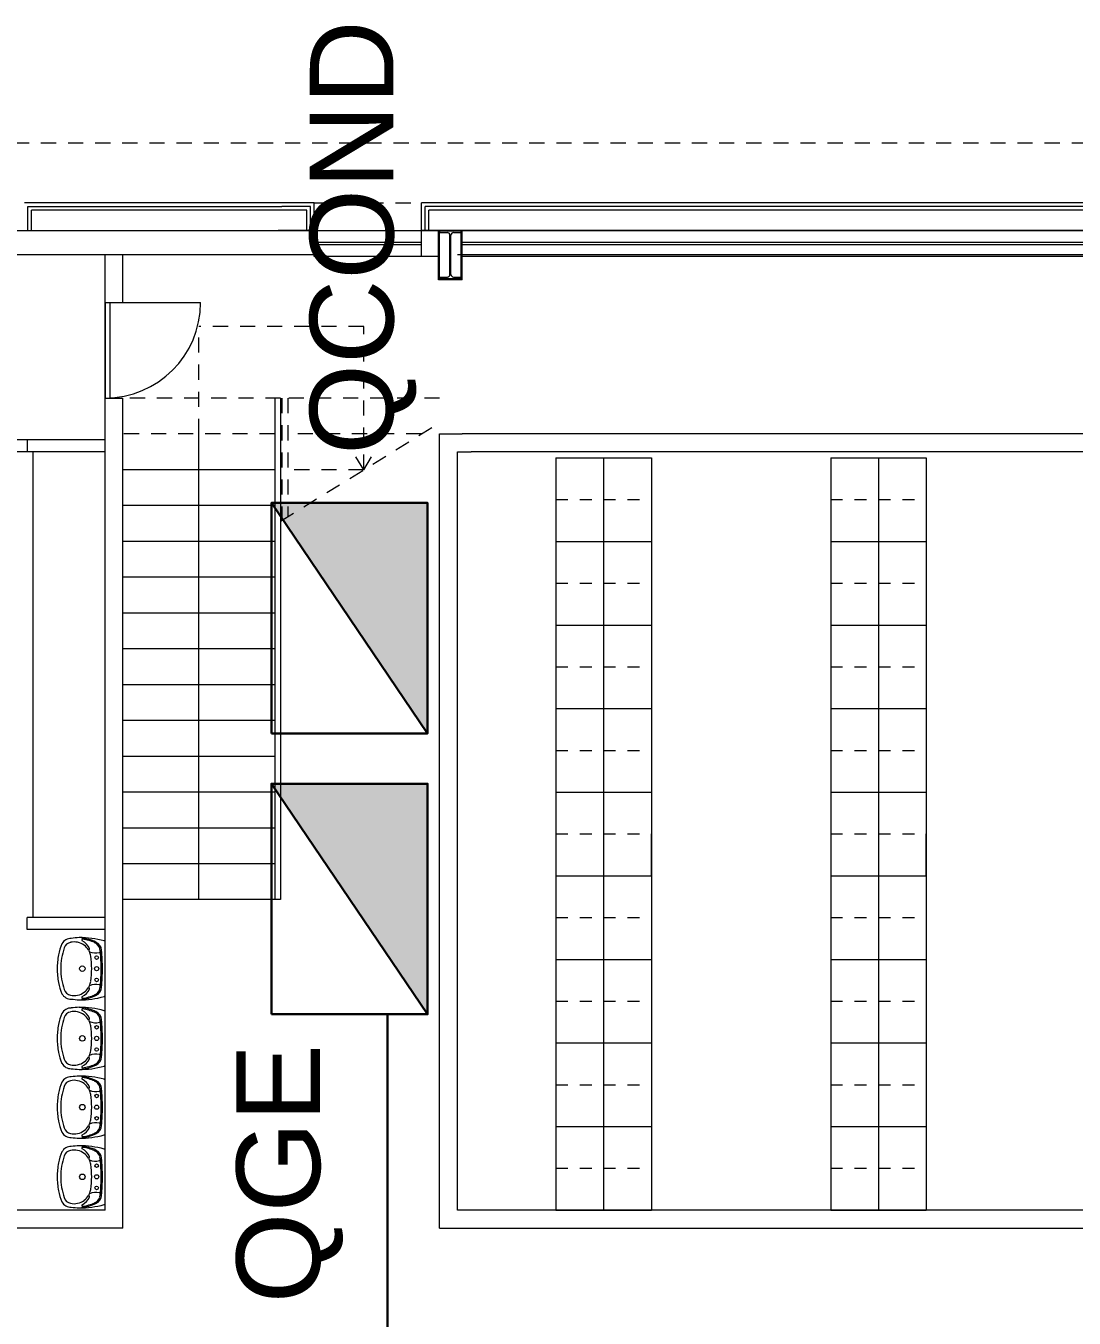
# Model space of a CAD drawing. Header units: millimetres. Extents: x -32 to 1412, y -324 to 2887.
# Drawn here: x 1014.37 to 1023.14, y 2052.3 to 2063.13 of the extents above; entities that cross this region are included whole.
import ezdxf

# ---------------------------------------------------------------- set-up
doc = ezdxf.new("R2010")
doc.units = ezdxf.units.MM
doc.header["$LTSCALE"] = 0.5
doc.linetypes.add('HIDDEN', pattern=[9.525, 6.35, -3.175])
doc.linetypes.add('HIDDEN2', pattern=[4.7625, 3.175, -1.5875])
doc.layers.add('arquitetura', color=252, linetype='CONTINUOUS', lineweight=5)
doc.layers.add('quadros eletricos', color=3, linetype='CONTINUOUS', lineweight=30)
doc.styles.add('Arial nw', font='ARIALN.TTF')

msp = doc.modelspace()

# ---------------------------------------------------------------- hatches: boundary and pattern name
at = {"layer": 'quadros eletricos'}
for points in [[(1016.424, 2059.131), (1017.731, 2057.201), (1017.731, 2059.131)], [(1016.424, 2056.78), (1017.731, 2054.85), (1017.731, 2056.78)]]:
    msp.add_hatch(color=256, dxfattribs=at).paths.add_polyline_path(points)

# ---------------------------------------------------------------- linework, layer by layer
at = {"layer": 'arquitetura', "color": 252, "linetype": 'HIDDEN', "ltscale": 0.04}
for p, q in [((1053.666, 2062.144), (987.497, 2062.144)), ((1053.666, 2062.144), (987.497, 2062.144)), ((1016.781, 2061.644), (1017.681, 2061.644)), ((1017.196, 2060.609), (1015.816, 2060.609)), ((1015.816, 2059.709), (1015.816, 2060.609)), ((1017.196, 2059.409), (1017.196, 2060.609)), ((1016.501, 2060.009), (1015.181, 2060.009)), ((1017.831, 2060.009), (1016.501, 2060.009)), ((1016.511, 2060.009), (1016.511, 2058.984)), ((1016.561, 2060.009), (1016.561, 2059.015)), ((1016.451, 2059.709), (1015.181, 2059.709)), ((1016.501, 2058.978), (1017.831, 2059.803)), ((1017.679, 2059.709), (1016.561, 2059.709)), ((1017.196, 2059.409), (1017.083, 2059.594)), ((1017.196, 2059.409), (1017.309, 2059.594)), ((1017.196, 2059.409), (1016.561, 2059.409))]:
    msp.add_line(p, q, dxfattribs=at)
at = {"layer": 'arquitetura', "color": 252}
for p, q in [((1016.481, 2061.644), (1014.356, 2061.644)), ((1014.386, 2061.614), (1016.511, 2061.614)), ((1014.386, 2061.414), (1014.386, 2061.614)), ((1016.541, 2061.584), (1014.416, 2061.584)), ((1014.416, 2061.414), (1014.416, 2061.584)), ((1016.781, 2061.644), (1016.481, 2061.644)), ((1016.751, 2061.614), (1016.511, 2061.614)), ((1016.721, 2061.584), (1016.541, 2061.584)), ((1016.721, 2061.414), (1016.721, 2061.584)), ((1016.751, 2061.414), (1016.751, 2061.614)), ((1016.781, 2061.414), (1016.781, 2061.644)), ((1053.666, 2061.644), (1017.681, 2061.644)), ((1017.681, 2061.414), (1017.681, 2061.644)), ((1037.541, 2061.644), (1017.681, 2061.644)), ((1053.696, 2061.614), (1017.711, 2061.614)), ((1017.711, 2061.414), (1017.711, 2061.614)), ((1037.511, 2061.614), (1017.711, 2061.614)), ((1053.726, 2061.584), (1017.741, 2061.584)), ((1017.741, 2061.414), (1017.741, 2061.584)), ((1037.481, 2061.584), (1017.741, 2061.584)), ((1016.781, 2061.409), (980.181, 2061.409)), ((1014.356, 2061.414), (1016.481, 2061.414)), ((1016.781, 2061.409), (1014.815, 2061.409)), ((1016.781, 2061.414), (1016.481, 2061.414)), ((1016.781, 2061.409), (1016.781, 2061.196)), ((1017.831, 2061.409), (1016.781, 2061.409)), ((1016.781, 2061.196), (1016.781, 2061.409)), ((1053.896, 2061.414), (1017.681, 2061.414)), ((1037.541, 2061.414), (1017.681, 2061.414)), ((1017.681, 2061.196), (1017.681, 2061.409)), ((1037.541, 2061.409), (1017.681, 2061.409)), ((1017.821, 2060.999), (1017.821, 2061.409)), ((1022.991, 2061.409), (1017.821, 2061.409)), ((1017.831, 2061.009), (1017.831, 2061.409)), ((1018.011, 2061.009), (1018.011, 2061.409)), ((1018.021, 2060.999), (1018.021, 2061.409)), ((1023.141, 2061.409), (1022.991, 2061.409)), ((1017.681, 2061.313), (1016.781, 2061.313)), ((1017.681, 2061.293), (1016.781, 2061.293)), ((1024.101, 2061.313), (1018.021, 2061.313)), ((1024.101, 2061.293), (1018.021, 2061.293)), ((1016.781, 2061.209), (1003.845, 2061.209)), ((1015.031, 2053.209), (1015.031, 2061.209)), ((1015.181, 2060.809), (1015.181, 2061.209)), ((1017.831, 2061.196), (1016.781, 2061.196)), ((1030.41, 2061.209), (1017.981, 2061.209)), ((1024.101, 2061.196), (1018.021, 2061.196)), ((1018.021, 2060.999), (1017.821, 2060.999)), ((1018.011, 2061.009), (1017.831, 2061.009)), ((1015.031, 2060.809), (1015.031, 2060.009)), ((1015.031, 2060.809), (1015.831, 2060.809)), ((1015.071, 2060.809), (1015.071, 2060.009)), ((1015.031, 2060.009), (1015.181, 2060.009)), ((1015.181, 2053.059), (1015.181, 2060.009)), ((1016.451, 2060.009), (1016.451, 2055.809)), ((1016.501, 2060.009), (1016.501, 2055.809)), ((1015.816, 2055.809), (1015.816, 2059.709)), ((1017.831, 2053.059), (1017.831, 2059.709)), ((1017.831, 2059.709), (1018.021, 2059.709)), ((1031.741, 2059.709), (1018.021, 2059.709)), ((1015.031, 2059.659), (1012.547, 2059.659)), ((1014.381, 2059.659), (1014.381, 2059.559)), ((1015.031, 2059.559), (1013.382, 2059.559)), ((1014.431, 2055.659), (1014.431, 2059.559)), ((1017.981, 2053.209), (1017.981, 2059.559)), ((1017.981, 2059.559), (1018.096, 2059.559)), ((1030.391, 2059.559), (1018.096, 2059.559)), ((1018.804, 2059.509), (1019.204, 2059.509)), ((1018.804, 2059.509), (1018.804, 2058.809)), ((1019.204, 2059.509), (1019.204, 2058.809)), ((1019.204, 2059.509), (1019.604, 2059.509)), ((1019.204, 2059.509), (1019.204, 2058.809)), ((1019.604, 2059.509), (1019.604, 2058.809)), ((1021.104, 2059.509), (1021.504, 2059.509)), ((1021.104, 2059.509), (1021.104, 2058.809)), ((1021.504, 2059.509), (1021.504, 2058.809)), ((1021.504, 2059.509), (1021.904, 2059.509)), ((1021.504, 2059.509), (1021.504, 2058.809)), ((1021.904, 2059.509), (1021.904, 2058.809)), ((1016.451, 2059.409), (1015.181, 2059.409)), ((1016.451, 2059.109), (1015.181, 2059.109)), ((1016.451, 2058.809), (1015.181, 2058.809)), ((1018.804, 2058.809), (1018.804, 2058.109)), ((1018.804, 2058.809), (1019.204, 2058.809)), ((1018.804, 2058.809), (1019.204, 2058.809)), ((1019.204, 2058.809), (1019.204, 2058.109)), ((1019.204, 2058.809), (1019.604, 2058.809)), ((1019.204, 2058.809), (1019.204, 2058.109)), ((1019.204, 2058.809), (1019.604, 2058.809)), ((1019.604, 2058.809), (1019.604, 2058.109)), ((1021.104, 2058.809), (1021.104, 2058.109)), ((1021.104, 2058.809), (1021.504, 2058.809)), ((1021.104, 2058.809), (1021.504, 2058.809)), ((1021.504, 2058.809), (1021.504, 2058.109)), ((1021.504, 2058.809), (1021.904, 2058.809)), ((1021.504, 2058.809), (1021.504, 2058.109)), ((1021.504, 2058.809), (1021.904, 2058.809)), ((1021.904, 2058.809), (1021.904, 2058.109)), ((1016.451, 2058.509), (1015.181, 2058.509)), ((1016.451, 2058.209), (1015.181, 2058.209)), ((1018.804, 2058.109), (1019.204, 2058.109)), ((1018.804, 2058.109), (1018.804, 2057.409)), ((1018.804, 2058.109), (1019.204, 2058.109)), ((1019.204, 2058.109), (1019.204, 2057.409)), ((1019.204, 2058.109), (1019.604, 2058.109)), ((1019.204, 2058.109), (1019.204, 2057.409)), ((1019.204, 2058.109), (1019.604, 2058.109)), ((1019.604, 2058.109), (1019.604, 2057.409)), ((1021.104, 2058.109), (1021.504, 2058.109)), ((1021.104, 2058.109), (1021.104, 2057.409)), ((1021.104, 2058.109), (1021.504, 2058.109)), ((1021.504, 2058.109), (1021.504, 2057.409)), ((1021.504, 2058.109), (1021.904, 2058.109)), ((1021.504, 2058.109), (1021.504, 2057.409)), ((1021.504, 2058.109), (1021.904, 2058.109)), ((1021.904, 2058.109), (1021.904, 2057.409)), ((1016.451, 2057.909), (1015.181, 2057.909)), ((1016.451, 2057.609), (1015.181, 2057.609)), ((1018.804, 2057.409), (1019.204, 2057.409)), ((1018.804, 2057.409), (1019.204, 2057.409)), ((1018.804, 2057.409), (1018.804, 2056.709)), ((1019.204, 2057.409), (1019.204, 2056.709)), ((1019.204, 2057.409), (1019.604, 2057.409)), ((1019.204, 2057.409), (1019.204, 2056.709)), ((1019.204, 2057.409), (1019.604, 2057.409)), ((1019.604, 2057.409), (1019.604, 2056.709)), ((1021.104, 2057.409), (1021.504, 2057.409)), ((1021.104, 2057.409), (1021.504, 2057.409)), ((1021.104, 2057.409), (1021.104, 2056.709)), ((1021.504, 2057.409), (1021.504, 2056.709)), ((1021.504, 2057.409), (1021.904, 2057.409)), ((1021.504, 2057.409), (1021.504, 2056.709)), ((1021.504, 2057.409), (1021.904, 2057.409)), ((1021.904, 2057.409), (1021.904, 2056.709)), ((1016.451, 2057.309), (1015.181, 2057.309)), ((1016.451, 2057.009), (1015.181, 2057.009)), ((1016.451, 2056.709), (1015.181, 2056.709)), ((1018.804, 2056.709), (1019.204, 2056.709)), ((1018.804, 2056.709), (1018.804, 2056.009)), ((1018.804, 2056.709), (1019.204, 2056.709)), ((1019.204, 2056.709), (1019.204, 2056.009)), ((1019.204, 2056.709), (1019.604, 2056.709)), ((1019.204, 2056.709), (1019.204, 2056.009)), ((1019.204, 2056.709), (1019.604, 2056.709)), ((1019.604, 2056.709), (1019.604, 2056.009)), ((1021.104, 2056.709), (1021.504, 2056.709)), ((1021.104, 2056.709), (1021.104, 2056.009)), ((1021.104, 2056.709), (1021.504, 2056.709)), ((1021.504, 2056.709), (1021.504, 2056.009)), ((1021.504, 2056.709), (1021.904, 2056.709)), ((1021.504, 2056.709), (1021.504, 2056.009)), ((1021.504, 2056.709), (1021.904, 2056.709)), ((1021.904, 2056.709), (1021.904, 2056.009)), ((1016.451, 2056.409), (1015.181, 2056.409)), ((1019.604, 2056.009), (1019.604, 2056.359)), ((1021.904, 2056.009), (1021.904, 2056.359)), ((1016.451, 2056.109), (1015.181, 2056.109)), ((1018.804, 2056.009), (1019.204, 2056.009)), ((1018.804, 2056.009), (1018.804, 2055.309)), ((1018.804, 2056.009), (1019.204, 2056.009)), ((1019.204, 2056.009), (1019.204, 2055.309)), ((1019.204, 2056.009), (1019.604, 2056.009)), ((1019.204, 2056.009), (1019.204, 2055.309)), ((1019.204, 2056.009), (1019.604, 2056.009)), ((1019.604, 2056.009), (1019.604, 2055.309)), ((1021.104, 2056.009), (1021.504, 2056.009)), ((1021.104, 2056.009), (1021.104, 2055.309)), ((1021.104, 2056.009), (1021.504, 2056.009)), ((1021.504, 2056.009), (1021.504, 2055.309)), ((1021.504, 2056.009), (1021.904, 2056.009)), ((1021.504, 2056.009), (1021.504, 2055.309)), ((1021.504, 2056.009), (1021.904, 2056.009)), ((1021.904, 2056.009), (1021.904, 2055.309)), ((1016.501, 2055.809), (1015.181, 2055.809)), ((1015.031, 2055.659), (1014.381, 2055.659)), ((1014.381, 2055.559), (1014.381, 2055.659)), ((1015.031, 2055.559), (1014.381, 2055.559)), ((1015.031, 2055.231), (1015.031, 2055.454)), ((1018.804, 2055.309), (1019.204, 2055.309)), ((1018.804, 2055.309), (1018.804, 2054.609)), ((1018.804, 2055.309), (1019.204, 2055.309)), ((1019.204, 2055.309), (1019.204, 2054.609)), ((1019.204, 2055.309), (1019.204, 2054.609)), ((1019.204, 2055.309), (1019.604, 2055.309)), ((1019.204, 2055.309), (1019.604, 2055.309)), ((1019.604, 2055.309), (1019.604, 2054.609)), ((1021.104, 2055.309), (1021.504, 2055.309)), ((1021.104, 2055.309), (1021.104, 2054.609)), ((1021.104, 2055.309), (1021.504, 2055.309)), ((1021.504, 2055.309), (1021.504, 2054.609)), ((1021.504, 2055.309), (1021.504, 2054.609)), ((1021.504, 2055.309), (1021.904, 2055.309)), ((1021.504, 2055.309), (1021.904, 2055.309)), ((1021.904, 2055.309), (1021.904, 2054.609)), ((1015.031, 2055.008), (1015.031, 2055.231)), ((1015.031, 2054.647), (1015.031, 2054.871)), ((1015.031, 2054.425), (1015.031, 2054.647)), ((1018.804, 2054.609), (1019.204, 2054.609)), ((1018.804, 2054.609), (1019.204, 2054.609)), ((1018.804, 2054.609), (1018.804, 2053.909)), ((1019.204, 2054.609), (1019.204, 2053.909)), ((1019.204, 2054.609), (1019.604, 2054.609)), ((1019.204, 2054.609), (1019.204, 2053.909)), ((1019.204, 2054.609), (1019.604, 2054.609)), ((1019.604, 2054.609), (1019.604, 2053.909)), ((1021.104, 2054.609), (1021.504, 2054.609)), ((1021.104, 2054.609), (1021.504, 2054.609)), ((1021.104, 2054.609), (1021.104, 2053.909)), ((1021.504, 2054.609), (1021.504, 2053.909)), ((1021.504, 2054.609), (1021.904, 2054.609)), ((1021.504, 2054.609), (1021.504, 2053.909)), ((1021.504, 2054.609), (1021.904, 2054.609)), ((1021.904, 2054.609), (1021.904, 2053.909)), ((1015.031, 2054.071), (1015.031, 2054.295)), ((1015.031, 2053.849), (1015.031, 2054.071)), ((1018.804, 2053.909), (1019.204, 2053.909)), ((1018.804, 2053.909), (1019.204, 2053.909)), ((1018.804, 2053.909), (1018.804, 2053.209)), ((1019.204, 2053.909), (1019.204, 2053.209)), ((1019.204, 2053.909), (1019.604, 2053.909)), ((1019.204, 2053.909), (1019.204, 2053.209)), ((1019.204, 2053.909), (1019.604, 2053.909)), ((1019.604, 2053.909), (1019.604, 2053.209)), ((1021.104, 2053.909), (1021.504, 2053.909)), ((1021.104, 2053.909), (1021.504, 2053.909)), ((1021.104, 2053.909), (1021.104, 2053.209)), ((1021.504, 2053.909), (1021.504, 2053.209)), ((1021.504, 2053.909), (1021.904, 2053.909)), ((1021.504, 2053.909), (1021.504, 2053.209)), ((1021.504, 2053.909), (1021.904, 2053.909)), ((1021.904, 2053.909), (1021.904, 2053.209)), ((1015.031, 2053.488), (1015.031, 2053.711)), ((1015.031, 2053.265), (1015.031, 2053.488)), ((1015.031, 2053.209), (999.181, 2053.209)), ((1032.641, 2053.209), (1017.981, 2053.209)), ((1018.804, 2053.209), (1019.204, 2053.209)), ((1019.204, 2053.209), (1019.604, 2053.209)), ((1021.104, 2053.209), (1021.504, 2053.209)), ((1021.504, 2053.209), (1021.904, 2053.209)), ((1015.181, 2053.059), (999.181, 2053.059)), ((1017.831, 2053.059), (1037.491, 2053.059))]:
    msp.add_line(p, q, dxfattribs=at)
at = {"layer": 'arquitetura'}
for p, q in [((1017.831, 2061.409), (1018.011, 2061.409)), ((1017.831, 2061.409), (1017.831, 2061.396)), ((1017.831, 2061.396), (1017.896, 2061.396)), ((1017.917, 2061.044), (1017.917, 2061.375)), ((1017.926, 2061.044), (1017.926, 2061.375)), ((1017.947, 2061.396), (1018.011, 2061.396)), ((1018.011, 2061.409), (1018.011, 2061.396)), ((1017.831, 2061.023), (1017.896, 2061.023)), ((1017.831, 2061.023), (1017.831, 2061.009)), ((1017.831, 2061.009), (1018.011, 2061.009)), ((1017.947, 2061.023), (1018.011, 2061.023)), ((1018.011, 2061.023), (1018.011, 2061.009))]:
    msp.add_line(p, q, dxfattribs=at)
at = {"layer": 'arquitetura', "color": 252, "linetype": 'HIDDEN2', "ltscale": 0.05}
for p, q in [((1018.804, 2059.159), (1019.204, 2059.159)), ((1019.204, 2059.159), (1019.604, 2059.159)), ((1021.104, 2059.159), (1021.504, 2059.159)), ((1021.504, 2059.159), (1021.904, 2059.159)), ((1018.804, 2058.459), (1019.204, 2058.459)), ((1019.204, 2058.459), (1019.604, 2058.459)), ((1021.104, 2058.459), (1021.504, 2058.459)), ((1021.504, 2058.459), (1021.904, 2058.459)), ((1018.804, 2057.759), (1019.204, 2057.759)), ((1019.204, 2057.759), (1019.604, 2057.759)), ((1021.104, 2057.759), (1021.504, 2057.759)), ((1021.504, 2057.759), (1021.904, 2057.759)), ((1018.804, 2057.059), (1019.204, 2057.059)), ((1019.204, 2057.059), (1019.604, 2057.059)), ((1021.104, 2057.059), (1021.504, 2057.059)), ((1021.504, 2057.059), (1021.904, 2057.059)), ((1018.804, 2056.359), (1019.204, 2056.359)), ((1019.204, 2056.359), (1019.604, 2056.359)), ((1021.104, 2056.359), (1021.504, 2056.359)), ((1021.504, 2056.359), (1021.904, 2056.359)), ((1018.804, 2055.659), (1019.204, 2055.659)), ((1019.204, 2055.659), (1019.604, 2055.659)), ((1021.104, 2055.659), (1021.504, 2055.659)), ((1021.504, 2055.659), (1021.904, 2055.659)), ((1018.804, 2054.959), (1019.204, 2054.959)), ((1019.204, 2054.959), (1019.604, 2054.959)), ((1021.104, 2054.959), (1021.504, 2054.959)), ((1021.504, 2054.959), (1021.904, 2054.959)), ((1018.804, 2054.259), (1019.204, 2054.259)), ((1019.204, 2054.259), (1019.604, 2054.259)), ((1021.104, 2054.259), (1021.504, 2054.259)), ((1021.504, 2054.259), (1021.904, 2054.259)), ((1018.804, 2053.559), (1019.204, 2053.559)), ((1019.204, 2053.559), (1019.604, 2053.559)), ((1021.104, 2053.559), (1021.504, 2053.559)), ((1021.504, 2053.559), (1021.904, 2053.559))]:
    msp.add_line(p, q, dxfattribs=at)
at = {"layer": 'arquitetura', "color": 252}
for centre, radius in [((1014.961, 2055.324), 0.015), ((1014.841, 2055.231), 0.023), ((1014.961, 2055.231), 0.0175), ((1014.961, 2055.137), 0.015), ((1014.961, 2054.74), 0.015), ((1014.841, 2054.647), 0.023), ((1014.961, 2054.647), 0.0175), ((1014.961, 2054.554), 0.015), ((1014.841, 2054.071), 0.023), ((1014.961, 2054.071), 0.0175), ((1014.961, 2054.165), 0.015), ((1014.961, 2053.978), 0.015), ((1014.961, 2053.581), 0.015), ((1014.841, 2053.488), 0.023), ((1014.961, 2053.488), 0.0175), ((1014.961, 2053.395), 0.015)]:
    msp.add_circle(centre, radius, dxfattribs=at)
at = {"layer": 'arquitetura'}
for centre, start, end in [((1017.896, 2061.375), 0, 90), ((1017.947, 2061.375), 90, 180), ((1017.896, 2061.044), 270, 0), ((1017.947, 2061.044), 180, 270)]:
    msp.add_arc(centre, 0.021, start, end, dxfattribs=at)
at = {"layer": 'arquitetura', "color": 252}
for centre, radius, start, end in [((1015.031, 2060.809), 0.8, 270, 0), ((1014.745, 2055.401), 0.0836, 87.3697, 152.4773), ((1014.863, 2054.591), 0.901, 93.0658, 97.2779), ((1014.82, 2054.729), 0.762, 74.5103, 90.4252), ((1014.804, 2055.141), 0.347, 64.3526, 84.9519), ((1015.094, 2055.262), 0.459, 157.2254, 169.3601), ((1015.204, 2055.227), 0.544, 160.9575, 179.6483), ((1014.75, 2055.39), 0.0615, 97.2234, 166.6972), ((1014.772, 2055.312), 0.143, 53.6606, 102.3282), ((1014.843, 2055.471), 0.00673, 81.4561, 242.7614), ((1014.772, 2055.338), 0.143, 26.0908, 61.5863), ((1014.785, 2055.074), 0.408, 66.9791, 81.682), ((1014.775, 2055.315), 0.139, 31.4665, 53.8019), ((1014.905, 2055.383), 0.0103, 128.6113, 247.8696), ((1014.891, 2055.398), 0.0104, 316.338, 19.7849), ((1014.722, 2055.301), 0.193, 10.5316, 22.1023), ((1014.952, 2055.484), 0.122, 245.0786, 285.4509), ((1014.917, 2055.382), 0.0721, 13.9303, 67.8193), ((1014.918, 2055.377), 0.085, 5.6667, 65.0827), ((1014.902, 2055.478), 0.139, 306.5023, 310.5961), ((1014.81, 2055.353), 0.183, 6.1242, 14.7631), ((1012.988, 2055.207), 2.011, 0.6735, 4.7216), ((1013.006, 2055.207), 2.004, 0.6878, 5.1252), ((1015.022, 2055.454), 0.00954, 3.152, 77.0369), ((1015.183, 2055.233), 0.552, 168.1274, 180.2924), ((1014.643, 2055.347), 0.000144, 10.6399, 349.3601), ((1014.08, 2055.22), 0.84, 0.7428, 7.9576), ((1015.183, 2055.228), 0.552, 179.7076, 191.8726), ((1015.204, 2055.234), 0.544, 180.3517, 199.0425), ((1014.08, 2055.242), 0.84, 352.0424, 359.2572), ((1012.988, 2055.254), 2.011, 355.2784, 359.3265), ((1013.006, 2055.255), 2.004, 354.8748, 359.3122), ((1015.094, 2055.199), 0.459, 190.6399, 202.7746), ((1014.75, 2055.071), 0.0615, 193.3028, 262.7766), ((1014.772, 2055.123), 0.143, 298.4137, 333.9092), ((1014.775, 2055.146), 0.139, 306.1981, 328.5335), ((1014.905, 2055.078), 0.0103, 112.1304, 231.3887), ((1014.891, 2055.063), 0.0104, 340.2151, 43.662), ((1014.722, 2055.16), 0.193, 337.8977, 349.4684), ((1014.952, 2054.978), 0.122, 74.5491, 114.9214), ((1014.917, 2055.079), 0.0721, 292.1807, 346.0697), ((1014.918, 2055.084), 0.085, 294.9173, 354.3333), ((1014.902, 2054.983), 0.139, 49.4039, 53.4977), ((1014.81, 2055.108), 0.183, 345.2369, 353.8758), ((1014.745, 2055.06), 0.0836, 207.5227, 272.6303), ((1014.772, 2055.149), 0.143, 257.6718, 306.3394), ((1014.863, 2055.87), 0.901, 262.7221, 266.9342), ((1014.82, 2055.732), 0.762, 269.5748, 285.4897), ((1014.804, 2055.32), 0.347, 275.0481, 295.6474), ((1014.843, 2054.991), 0.00673, 117.2386, 278.5439), ((1014.785, 2055.387), 0.408, 278.318, 293.0209), ((1015.022, 2055.008), 0.00954, 282.9631, 3.152), ((1015.094, 2054.679), 0.459, 157.2254, 169.3601), ((1014.745, 2054.818), 0.0836, 87.3697, 152.4773), ((1014.75, 2054.807), 0.0615, 97.2234, 166.6972), ((1014.772, 2054.729), 0.143, 53.6606, 102.3282), ((1014.863, 2054.008), 0.901, 93.0658, 97.2779), ((1014.82, 2054.145), 0.762, 74.5103, 90.4252), ((1014.804, 2054.558), 0.347, 64.3526, 84.9519), ((1014.843, 2054.887), 0.00673, 81.4561, 242.7614), ((1014.772, 2054.755), 0.143, 26.0908, 61.5863), ((1014.785, 2054.49), 0.408, 66.9791, 81.682), ((1014.775, 2054.731), 0.139, 31.4665, 53.8019), ((1014.917, 2054.799), 0.0721, 13.9303, 67.8193), ((1014.918, 2054.794), 0.085, 5.6667, 65.0827), ((1015.022, 2054.87), 0.00954, 3.152, 77.0369), ((1015.183, 2054.65), 0.552, 168.1274, 180.2924), ((1014.643, 2054.763), 0.000144, 10.6399, 349.3601), ((1015.204, 2054.644), 0.544, 160.9575, 179.6483), ((1014.905, 2054.799), 0.0103, 128.6113, 247.8696), ((1014.891, 2054.814), 0.0104, 316.338, 19.7849), ((1014.722, 2054.717), 0.193, 10.5316, 22.1023), ((1014.952, 2054.9), 0.122, 245.0786, 285.4509), ((1014.08, 2054.636), 0.84, 0.7428, 7.9576), ((1014.902, 2054.894), 0.139, 306.5023, 310.5961), ((1014.81, 2054.769), 0.183, 6.1242, 14.7631), ((1012.988, 2054.623), 2.011, 0.6735, 4.7216), ((1013.006, 2054.623), 2.004, 0.6878, 5.1252), ((1015.183, 2054.644), 0.552, 179.7076, 191.8726), ((1015.204, 2054.65), 0.544, 180.3517, 199.0425), ((1014.08, 2054.658), 0.84, 352.0424, 359.2572), ((1012.988, 2054.671), 2.011, 355.2784, 359.3265), ((1013.006, 2054.671), 2.004, 354.8748, 359.3122), ((1015.094, 2054.615), 0.459, 190.6399, 202.7746), ((1014.722, 2054.577), 0.193, 337.8977, 349.4684), ((1014.952, 2054.394), 0.122, 74.5491, 114.9214), ((1014.902, 2054.4), 0.139, 49.4039, 53.4977), ((1014.81, 2054.525), 0.183, 345.2369, 353.8758), ((1014.745, 2054.477), 0.0836, 207.5227, 272.6303), ((1014.75, 2054.487), 0.0615, 193.3028, 262.7766), ((1014.772, 2054.566), 0.143, 257.6718, 306.3394), ((1014.82, 2055.149), 0.762, 269.5748, 285.4897), ((1014.804, 2054.736), 0.347, 275.0481, 295.6474), ((1014.843, 2054.407), 0.00673, 117.2386, 278.5439), ((1014.772, 2054.539), 0.143, 298.4137, 333.9092), ((1014.785, 2054.804), 0.408, 278.318, 293.0209), ((1014.775, 2054.563), 0.139, 306.1981, 328.5335), ((1014.905, 2054.495), 0.0103, 112.1304, 231.3887), ((1014.891, 2054.48), 0.0104, 340.2151, 43.662), ((1014.917, 2054.495), 0.0721, 292.1807, 346.0697), ((1014.918, 2054.501), 0.085, 294.9173, 354.3333), ((1015.022, 2054.424), 0.00954, 282.9631, 3.152), ((1014.745, 2054.242), 0.0836, 87.3697, 152.4773), ((1014.75, 2054.231), 0.0615, 97.2234, 166.6972), ((1014.772, 2054.153), 0.143, 53.6606, 102.3282), ((1014.863, 2055.287), 0.901, 262.7221, 266.9342), ((1014.863, 2053.432), 0.901, 93.0658, 97.2779), ((1014.82, 2053.57), 0.762, 74.5103, 90.4252), ((1014.804, 2053.982), 0.347, 64.3526, 84.9519), ((1014.843, 2054.311), 0.00673, 81.4561, 242.7614), ((1014.772, 2054.179), 0.143, 26.0908, 61.5863), ((1014.785, 2053.915), 0.408, 66.9791, 81.682), ((1014.917, 2054.223), 0.0721, 13.9303, 67.8193), ((1014.918, 2054.218), 0.085, 5.6667, 65.0827), ((1015.022, 2054.294), 0.00954, 3.152, 77.0369), ((1015.183, 2054.074), 0.552, 168.1274, 180.2924), ((1015.094, 2054.103), 0.459, 157.2254, 169.3601), ((1014.643, 2054.188), 0.000144, 10.6399, 349.3601), ((1015.204, 2054.068), 0.544, 160.9575, 179.6483), ((1014.775, 2054.156), 0.139, 31.4665, 53.8019), ((1014.905, 2054.224), 0.0103, 128.6113, 247.8696), ((1014.891, 2054.239), 0.0104, 316.338, 19.7849), ((1014.722, 2054.142), 0.193, 10.5316, 22.1023), ((1014.952, 2054.324), 0.122, 245.0786, 285.4509), ((1014.902, 2054.319), 0.139, 306.5023, 310.5961), ((1014.81, 2054.194), 0.183, 6.1242, 14.7631), ((1012.988, 2054.048), 2.011, 0.6735, 4.7216), ((1013.006, 2054.047), 2.004, 0.6878, 5.1252), ((1014.08, 2054.061), 0.84, 0.7428, 7.9576), ((1015.183, 2054.069), 0.552, 179.7076, 191.8726), ((1015.204, 2054.075), 0.544, 180.3517, 199.0425), ((1014.722, 2054.001), 0.193, 337.8977, 349.4684), ((1014.08, 2054.082), 0.84, 352.0424, 359.2572), ((1012.988, 2054.095), 2.011, 355.2784, 359.3265), ((1013.006, 2054.096), 2.004, 354.8748, 359.3122), ((1015.094, 2054.04), 0.459, 190.6399, 202.7746), ((1014.745, 2053.901), 0.0836, 207.5227, 272.6303), ((1014.75, 2053.912), 0.0615, 193.3028, 262.7766), ((1014.772, 2053.99), 0.143, 257.6718, 306.3394), ((1014.772, 2053.964), 0.143, 298.4137, 333.9092), ((1014.775, 2053.987), 0.139, 306.1981, 328.5335), ((1014.905, 2053.919), 0.0103, 112.1304, 231.3887), ((1014.891, 2053.904), 0.0104, 340.2151, 43.662), ((1014.952, 2053.819), 0.122, 74.5491, 114.9214), ((1014.917, 2053.92), 0.0721, 292.1807, 346.0697), ((1014.918, 2053.925), 0.085, 294.9173, 354.3333), ((1014.902, 2053.824), 0.139, 49.4039, 53.4977), ((1014.81, 2053.949), 0.183, 345.2369, 353.8758), ((1014.863, 2054.711), 0.901, 262.7221, 266.9342), ((1014.863, 2052.848), 0.901, 93.0658, 97.2779), ((1014.82, 2054.573), 0.762, 269.5748, 285.4897), ((1014.82, 2052.986), 0.762, 74.5103, 90.4252), ((1014.804, 2054.161), 0.347, 275.0481, 295.6474), ((1014.843, 2053.832), 0.00673, 117.2386, 278.5439), ((1014.785, 2054.228), 0.408, 278.318, 293.0209), ((1015.022, 2053.848), 0.00954, 282.9631, 3.152), ((1015.094, 2053.52), 0.459, 157.2254, 169.3601), ((1015.204, 2053.485), 0.544, 160.9575, 179.6483), ((1014.745, 2053.658), 0.0836, 87.3697, 152.4773), ((1014.75, 2053.648), 0.0615, 97.2234, 166.6972), ((1014.772, 2053.569), 0.143, 53.6606, 102.3282), ((1014.804, 2053.399), 0.347, 64.3526, 84.9519), ((1014.843, 2053.728), 0.00673, 81.4561, 242.7614), ((1014.772, 2053.596), 0.143, 26.0908, 61.5863), ((1014.785, 2053.331), 0.408, 66.9791, 81.682), ((1014.775, 2053.572), 0.139, 31.4665, 53.8019), ((1014.905, 2053.64), 0.0103, 128.6113, 247.8696), ((1014.891, 2053.655), 0.0104, 316.338, 19.7849), ((1014.917, 2053.64), 0.0721, 13.9303, 67.8193), ((1014.918, 2053.635), 0.085, 5.6667, 65.0827), ((1014.81, 2053.61), 0.183, 6.1242, 14.7631), ((1013.006, 2053.464), 2.004, 0.6878, 5.1252), ((1015.022, 2053.711), 0.00954, 3.152, 77.0369), ((1015.183, 2053.491), 0.552, 168.1274, 180.2924), ((1014.643, 2053.604), 0.000144, 10.6399, 349.3601), ((1014.722, 2053.558), 0.193, 10.5316, 22.1023), ((1014.952, 2053.741), 0.122, 245.0786, 285.4509), ((1014.08, 2053.477), 0.84, 0.7428, 7.9576), ((1014.902, 2053.735), 0.139, 306.5023, 310.5961), ((1012.988, 2053.464), 2.011, 0.6735, 4.7216), ((1015.183, 2053.485), 0.552, 179.7076, 191.8726), ((1015.204, 2053.491), 0.544, 180.3517, 199.0425), ((1014.08, 2053.499), 0.84, 352.0424, 359.2572), ((1012.988, 2053.512), 2.011, 355.2784, 359.3265), ((1013.006, 2053.512), 2.004, 354.8748, 359.3122), ((1015.094, 2053.456), 0.459, 190.6399, 202.7746), ((1014.772, 2053.38), 0.143, 298.4137, 333.9092), ((1014.775, 2053.404), 0.139, 306.1981, 328.5335), ((1014.905, 2053.336), 0.0103, 112.1304, 231.3887), ((1014.891, 2053.321), 0.0104, 340.2151, 43.662), ((1014.722, 2053.418), 0.193, 337.8977, 349.4684), ((1014.952, 2053.235), 0.122, 74.5491, 114.9214), ((1014.917, 2053.336), 0.0721, 292.1807, 346.0697), ((1014.918, 2053.341), 0.085, 294.9173, 354.3333), ((1014.902, 2053.241), 0.139, 49.4039, 53.4977), ((1014.81, 2053.366), 0.183, 345.2369, 353.8758), ((1014.745, 2053.317), 0.0836, 207.5227, 272.6303), ((1014.75, 2053.328), 0.0615, 193.3028, 262.7766), ((1014.772, 2053.406), 0.143, 257.6718, 306.3394), ((1014.863, 2054.127), 0.901, 262.7221, 266.9342), ((1014.82, 2053.99), 0.762, 269.5748, 285.4897), ((1014.804, 2053.577), 0.347, 275.0481, 295.6474), ((1014.843, 2053.248), 0.00673, 117.2386, 278.5439), ((1014.785, 2053.645), 0.408, 278.318, 293.0209), ((1015.022, 2053.265), 0.00954, 282.9631, 3.152)]:
    msp.add_arc(centre, radius, start, end, dxfattribs=at)
at = {"layer": 'quadros eletricos'}
for p, q in [((1017.731, 2057.201), (1016.424, 2059.131)), ((1017.731, 2054.85), (1016.424, 2056.78))]:
    msp.add_line(p, q, dxfattribs=at)
for points in [[(1016.424, 2057.201), (1016.424, 2059.131), (1017.731, 2059.131), (1017.731, 2057.201)], [(1016.424, 2054.85), (1016.424, 2056.78), (1017.731, 2056.78), (1017.731, 2054.85)]]:
    msp.add_lwpolyline(points, close=True, dxfattribs=at)
for points in [[(1016.424, 2059.131), (1017.731, 2057.201), (1017.731, 2059.131), (1016.424, 2059.131)], [(1016.424, 2056.78), (1017.731, 2054.85), (1017.731, 2056.78), (1016.424, 2056.78)]]:
    msp.add_lwpolyline(points, dxfattribs=at)
at = {"layer": 'quadros eletricos', "ltscale": 10}
msp.add_lwpolyline([(1021.809, 2009.483), (1021.809, 2010.158), (1017.395, 2010.158), (1017.395, 2054.85)], dxfattribs=at)

# ---------------------------------------------------------------- texts
at = {"layer": 'quadros eletricos', "char_height": 0.7, "attachment_point": 1, "rotation": 90, "style": 'Arial nw'}
for s, width, insert in [('{\\fArial|b0|i0|c0|p34;QCOND}', 3.84345, (1016.745, 2059.534)), ('{\\fArial|b0|i0|c0|p34;QGE}', 3.15338, (1016.131, 2052.428))]:
    msp.add_mtext_dynamic_manual_height_columns(s, width=width, gutter_width=2, heights=[0.921], dxfattribs=dict(at, insert=insert))

doc.saveas('drawing.dxf')
